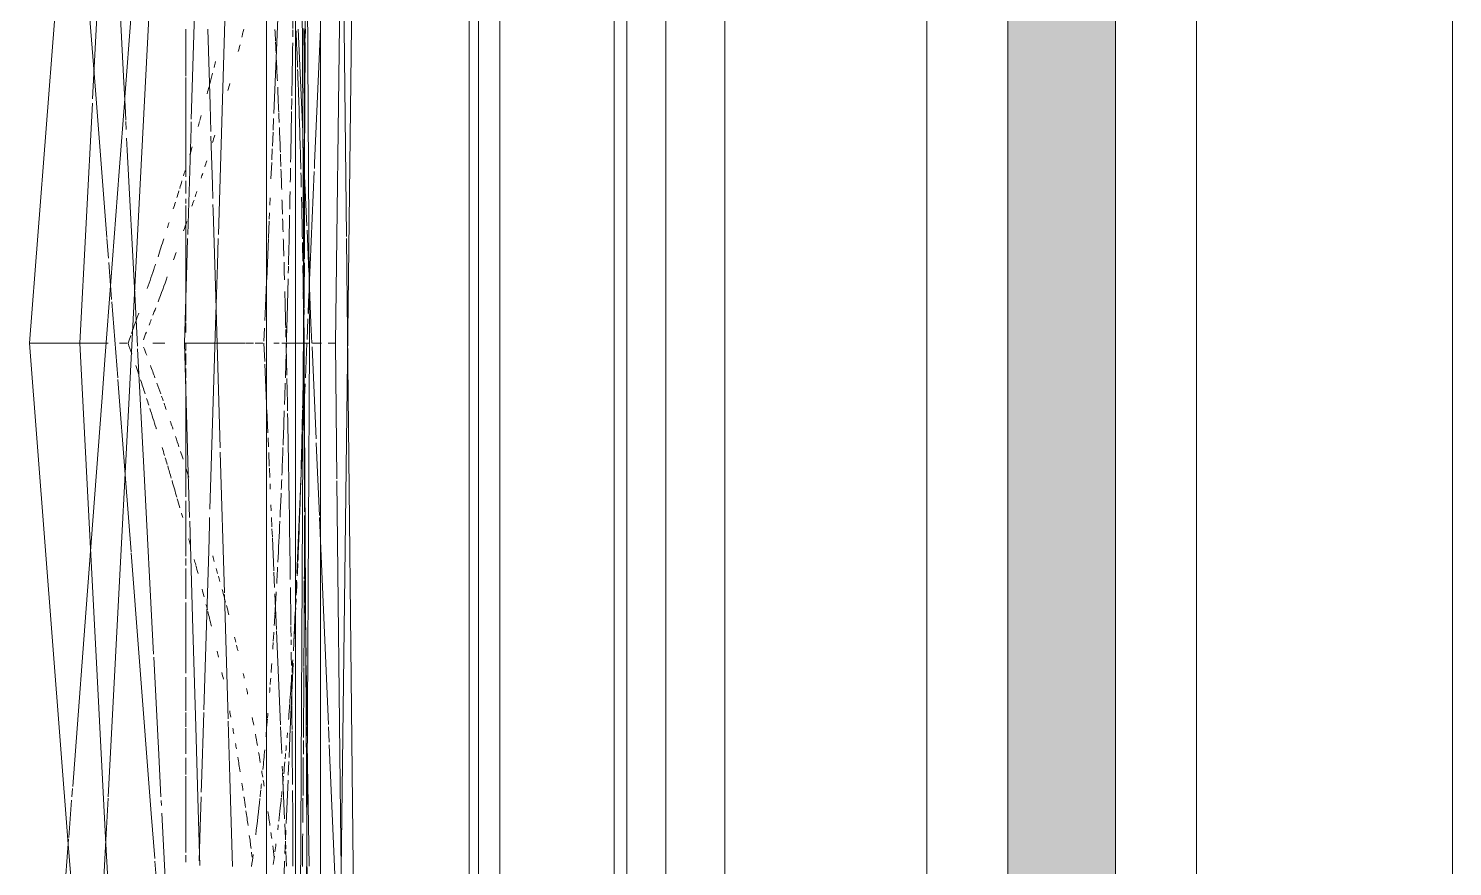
# Model space of a CAD drawing. Header units: inches. Extents: x -2349 to 1043, y -456 to 2193.
# Drawn here: x 992.5 to 1005.7, y 338.51 to 346.28 of the extents above; entities that cross this region are included whole.
import ezdxf

# ---------------------------------------------------------------- set-up
doc = ezdxf.new("R2010")
doc.units = ezdxf.units.IN
doc.header["$MEASUREMENT"] = 0
for name, color, linetype, lineweight in [('5033_00_7th-9th Floors_Updated_dwg', 8, 'Continuous', 9), ('A-GLAZ-CURT', 52, 'Continuous', 13), ('A-GLAZ-CWMG', 51, 'Continuous', 13), ('A-Shell', 7, 'Continuous', 9), ('A-WALL', 113, 'Continuous', 13), ('I-FURN', 30, 'Continuous', 9), ('I-WALL', 2, 'Continuous', 13)]:
    doc.layers.add(name, color=color, linetype=linetype, lineweight=lineweight)

# ---------------------------------------------------------------- blocks, each defined once
blk = doc.blocks.new('5033_00_7th-9th Floors_Updated_dwg-8585573-7TH FLOOR POWER _ SIGNAL')
at = {"layer": 'A-Shell'}
for p, q in [((993.954, 165.821), (993.954, 166.259)), ((993.954, 166.259), (993.954, 165.821)), ((993.954, 164.888), (993.954, 165.808)), ((993.954, 165.808), (993.954, 164.888)), ((993.954, 164.733), (993.954, 164.852)), ((993.954, 164.852), (993.954, 164.733)), ((993.954, 164.639), (993.954, 164.685)), ((993.954, 164.685), (993.954, 164.639)), ((993.954, 163.549), (993.954, 163.669)), ((993.954, 163.669), (993.954, 163.549)), ((993.954, 163.443), (993.954, 163.535)), ((993.954, 163.535), (993.954, 163.443)), ((993.954, 163.276), (993.954, 163.347)), ((993.954, 163.347), (993.954, 163.276)), ((993.954, 163.144), (993.954, 163.25)), ((993.954, 163.25), (993.954, 163.144)), ((993.954, 163.022), (993.954, 163.11)), ((993.954, 163.11), (993.954, 163.022)), ((993.954, 162.878), (993.954, 162.994)), ((993.954, 162.994), (993.954, 162.878)), ((993.954, 161.369), (993.954, 161.882)), ((993.954, 161.882), (993.954, 161.369)), ((993.954, 161.284), (993.954, 161.346)), ((993.954, 161.346), (993.954, 161.284)), ((993.954, 160.972), (993.954, 161.256)), ((993.954, 161.256), (993.954, 160.972)), ((993.954, 160.285), (993.954, 160.94)), ((993.954, 160.94), (993.954, 160.285)), ((993.954, 159.935), (993.954, 160.248)), ((993.954, 160.248), (993.954, 159.935)), ((993.954, 159.785), (993.954, 159.92)), ((993.954, 159.92), (993.954, 159.785)), ((993.954, 159.536), (993.954, 159.775)), ((993.954, 159.775), (993.954, 159.536)), ((993.954, 159.345), (993.954, 159.497)), ((993.954, 159.497), (993.954, 159.345)), ((993.954, 158.619), (993.954, 159.328)), ((993.954, 159.328), (993.954, 158.619)), ((993.954, 158.529), (993.954, 158.596)), ((993.954, 158.596), (993.954, 158.529))]:
    blk.add_line(p, q, dxfattribs=at)
at = {"layer": 'A-Shell', "flags": 128}
for points in [[(993.954, 163.671), (993.954, 164.468), (993.954, 164.623)], [(993.954, 164.623), (993.954, 164.468), (993.954, 163.671)], [(993.954, 161.919), (993.954, 162.158), (993.954, 162.794), (993.954, 162.85)], [(993.954, 162.85), (993.954, 162.794), (993.954, 162.158), (993.954, 161.919)]]:
    blk.add_lwpolyline(points, dxfattribs=at)
blk = doc.blocks.new('System Panel - Glazed-7824389-7TH FLOOR POWER _ SIGNAL')
at = {"layer": 'A-GLAZ-CURT', "lineweight": 9}
blk.add_hatch(color=7, dxfattribs=at).paths.add_polyline_path([(-29.25, -0.5), (29.25, -0.5), (29.25, 0.5), (-29.25, 0.5)], flags=0)
at = {"layer": 'A-GLAZ-CURT', "color": 8, "lineweight": 20}
for p, q in [((29.25, 0.5), (-29.25, 0.5)), ((-29.25, -0.5), (29.25, -0.5))]:
    blk.add_line(p, q, dxfattribs=at)
blk = doc.blocks.new('Rectangular Mullion - 1_5_ x 2_5_ rectangular SS-7796962-7TH FLOOR POWER _ SIGNAL')
at = {"layer": 'A-GLAZ-CWMG', "lineweight": 9}
for p, q in [((1000.829, -245.792), (1000.829, -304.292)), ((1003.329, -245.792), (1003.329, -304.292))]:
    blk.add_line(p, q, dxfattribs=at)
blk = doc.blocks.new('Walls 1 - Walls 1-7438491-7TH FLOOR POWER _ SIGNAL')
at = {"layer": 'A-WALL', "lineweight": 9}
for p, q in [((996.868, 298.776), (996.868, 435.47)), ((998.408, 435.457), (998.408, 298.789)), ((998.046, 435.249), (998.046, 298.776)), ((997.929, 435.186), (997.929, 298.776)), ((998.954, 434.474), (998.954, 299.772)), ((996.584, 401.097), (996.584, 334.633)), ((996.67, 401.097), (996.67, 334.633))]:
    blk.add_line(p, q, dxfattribs=at)
blk = doc.blocks.new('Curtains_and_Valance_14992 - Curtains_and_Valance_14992-7816730-7TH FLOOR POWER _ SIGNAL')
at = {"layer": 'I-FURN'}
for p, q in [((0.017, -24), (0.017, -43.283)), ((0.043, -43.276), (0.147, -24)), ((0.25, -24.44), (0.25, -43.232)), ((-0.25, -41.764), (-0.25, -25.783)), ((0.442, -28.884), (0.49, -33.263)), ((-1.912, -30.943), (-1.85, -31.748)), ((-1.577, -31.775), (-1.612, -31.111)), ((-0.774, -32.039), (-0.795, -31.337)), ((0.085, -32.287), (0.044, -31.337)), ((-1.85, -31.748), (-1.832, -31.985)), ((-1.56, -32.11), (-1.577, -31.775)), ((-1.832, -31.985), (-1.732, -33.272)), ((-0.767, -32.288), (-0.774, -32.039)), ((-1.556, -32.182), (-1.56, -32.11)), ((-1.552, -32.269), (-1.555, -32.196)), ((-1.542, -32.462), (-1.548, -32.348)), ((-0.752, -32.78), (-0.766, -32.331)), ((0.1, -32.632), (0.087, -32.317)), ((-1.472, -33.795), (-1.542, -32.462)), ((0.123, -33.164), (0.1, -32.635)), ((-0.748, -32.91), (-0.752, -32.78)), ((-0.745, -33.02), (-0.747, -32.965)), ((-0.722, -33.825), (-0.745, -33.02)), ((-1.732, -33.279), (-1.717, -33.463)), ((0.142, -33.592), (0.125, -33.204)), ((0.49, -33.279), (0.598, -43.163)), ((-1.714, -33.504), (-1.691, -33.8)), ((0.162, -34.065), (0.144, -33.653)), ((-1.691, -33.8), (-1.688, -33.845)), ((-1.45, -34.215), (-1.472, -33.795)), ((-1.686, -33.869), (-1.631, -34.574)), ((-0.712, -34.148), (-0.722, -33.825)), ((0.17, -34.25), (0.162, -34.067)), ((-0.68, -35.221), (-0.712, -34.148)), ((-1.447, -34.279), (-1.45, -34.215)), ((-1.388, -35.405), (-1.446, -34.305)), ((0.209, -35.139), (0.172, -34.285)), ((-1.63, -34.587), (-1.559, -35.51)), ((-0.641, -36.567), (-0.679, -35.261)), ((0.217, -35.315), (0.211, -35.175)), ((0.24, -35.85), (0.217, -35.315)), ((-1.559, -35.51), (-1.507, -36.186)), ((-1.298, -37.137), (-1.388, -35.405)), ((0.101, -36.175), (0.102, -35.869)), ((0.102, -35.869), (0.102, -35.85)), ((0.25, -36.085), (0.241, -35.869)), ((0.108, -36.657), (0.101, -36.175)), ((0.324, -37.787), (0.25, -36.085)), ((-1.506, -36.196), (-1.431, -37.164)), ((-0.606, -37.736), (-0.64, -36.582)), ((0.111, -36.832), (0.109, -36.686)), ((0.116, -37.153), (0.111, -36.832)), ((-1.431, -37.164), (-1.319, -38.614)), ((-1.256, -37.953), (-1.297, -37.164)), ((0.125, -37.794), (0.117, -37.242)), ((-0.59, -38.284), (-0.606, -37.756)), ((0.126, -37.893), (0.125, -37.811)), ((0.331, -37.952), (0.325, -37.811)), ((-1.253, -38.005), (-1.256, -37.953)), ((-1.23, -38.458), (-1.253, -38.005)), ((0.144, -39.102), (0.127, -37.961)), ((0.4, -39.53), (0.332, -37.977)), ((-0.566, -39.106), (-0.59, -38.284)), ((-1.225, -38.539), (-1.228, -38.494)), ((-1.319, -38.614), (-1.287, -39.032)), ((-1.184, -39.336), (-1.222, -38.612)), ((-1.285, -39.057), (-1.221, -39.881))]:
    blk.add_line(p, q, dxfattribs=at)
for points in [[(-0.173, -31.341), (-0.171, -31.377), (-0.169, -31.412), (-0.167, -31.448)], [(0.038, -31.692), (0.033, -31.579), (0.028, -31.466), (0.023, -31.353)], [(-0.167, -31.457), (-0.166, -31.476), (-0.165, -31.495), (-0.164, -31.514)], [(-0.164, -31.514), (-0.163, -31.529), (-0.163, -31.543), (-0.162, -31.558)], [(-0.16, -31.609), (-0.156, -31.678), (-0.153, -31.748), (-0.15, -31.818)], [(0.047, -31.95), (0.044, -31.871), (0.041, -31.791), (0.038, -31.712)], [(-0.147, -31.877), (-0.146, -31.905), (-0.145, -31.934), (-0.143, -31.962)], [(-0.143, -31.962), (-0.143, -31.97), (-0.143, -31.977), (-0.142, -31.985)], [(0.048, -31.985), (0.048, -31.973), (0.047, -31.962), (0.047, -31.95)], [(-0.142, -31.985), (-0.141, -32.026), (-0.139, -32.067), (-0.137, -32.108)], [(0.068, -32.637), (0.062, -32.421), (0.056, -32.203), (0.048, -31.985)], [(-0.137, -32.118), (-0.136, -32.147), (-0.134, -32.176), (-0.133, -32.205)], [(-0.131, -32.251), (-0.128, -32.327), (-0.125, -32.404), (-0.122, -32.48)], [(-0.122, -32.498), (-0.12, -32.536), (-0.119, -32.574), (-0.117, -32.612)], [(-0.117, -32.637), (-0.114, -32.7), (-0.112, -32.762), (-0.11, -32.825)], [(0.072, -32.804), (0.071, -32.76), (0.07, -32.716), (0.069, -32.672)], [(-0.107, -32.921), (-0.105, -32.966), (-0.104, -33.011), (-0.102, -33.055)], [(0.077, -33.015), (0.076, -32.975), (0.075, -32.936), (0.074, -32.896)], [(0.082, -33.282), (0.08, -33.194), (0.079, -33.105), (0.077, -33.017)], [(-0.101, -33.097), (-0.099, -33.137), (-0.098, -33.177), (-0.097, -33.218)], [(-0.095, -33.282), (-0.093, -33.336), (-0.092, -33.389), (-0.09, -33.443)], [(0.086, -33.491), (0.085, -33.433), (0.084, -33.375), (0.083, -33.317)], [(-0.088, -33.501), (-0.088, -33.52), (-0.087, -33.54), (-0.087, -33.559)], [(0.09, -33.763), (0.089, -33.686), (0.088, -33.608), (0.086, -33.531)], [(-0.087, -33.559), (-0.086, -33.594), (-0.085, -33.629), (-0.084, -33.664)], [(-0.081, -33.771), (-0.078, -33.884), (-0.075, -33.997), (-0.072, -34.109)], [(0.094, -34.156), (0.093, -34.028), (0.092, -33.9), (0.09, -33.771)], [(-0.072, -34.123), (-0.071, -34.147), (-0.071, -34.172), (-0.07, -34.196)], [(0.095, -34.2), (0.095, -34.186), (0.095, -34.171), (0.094, -34.156)], [(-0.069, -34.255), (-0.068, -34.301), (-0.067, -34.346), (-0.066, -34.392)], [(0.098, -34.633), (0.098, -34.507), (0.097, -34.382), (0.095, -34.255)], [(-0.066, -34.392), (-0.065, -34.444), (-0.063, -34.495), (-0.062, -34.547)], [(-0.062, -34.579), (-0.059, -34.679), (-0.057, -34.779), (-0.055, -34.879)], [(-0.055, -34.905), (-0.054, -34.936), (-0.054, -34.966), (-0.053, -34.997)], [(-0.053, -34.997), (-0.053, -35.013), (-0.052, -35.029), (-0.052, -35.046)], [(-0.052, -35.046), (-0.043, -35.52), (-0.036, -35.985), (-0.03, -36.443)], [(0.101, -36.118), (0.101, -36.029), (0.102, -35.939), (0.102, -35.85)], [(0.1, -36.437), (0.101, -36.331), (0.101, -36.224), (0.101, -36.118)], [(0.096, -37.249), (0.098, -36.988), (0.099, -36.723), (0.1, -36.456)], [(-0.029, -36.518), (-0.027, -36.635), (-0.026, -36.751), (-0.024, -36.866)], [(-0.024, -36.879), (-0.024, -36.911), (-0.023, -36.942), (-0.023, -36.973)], [(-0.023, -37.003), (-0.023, -37.018), (-0.022, -37.033), (-0.022, -37.048)], [(-0.021, -37.117), (-0.021, -37.158), (-0.02, -37.199), (-0.02, -37.24)], [(-0.019, -37.328), (-0.018, -37.423), (-0.017, -37.518), (-0.016, -37.612)], [(-0.016, -37.618), (-0.015, -37.681), (-0.015, -37.744), (-0.014, -37.807)], [(-0.014, -37.811), (-0.014, -37.819), (-0.014, -37.826), (-0.014, -37.834)], [(-0.014, -37.847), (-0.012, -38.015), (-0.011, -38.181), (-0.01, -38.345)], [(0.091, -38.065), (0.091, -38.022), (0.091, -37.98), (0.092, -37.937)], [(0.088, -38.448), (0.089, -38.331), (0.09, -38.213), (0.09, -38.094)], [(-0.009, -38.402), (-0.007, -38.639), (-0.006, -38.872), (-0.005, -39.103)], [(0.086, -38.696), (0.086, -38.621), (0.087, -38.546), (0.087, -38.471)], [(0.082, -39.107), (0.083, -39.006), (0.084, -38.905), (0.085, -38.803)]]:
    blk.add_open_spline(points, degree=3, dxfattribs=at)
for points, knots in [([(0.102, -35.817), (0.102, -35.544), (0.101, -35.16), (0.099, -34.771), (0.099, -34.662)], [-0.58214778, -0.58214778, -0.58214778, -0.58214778, -0.53846154, -0.52149508, -0.52149508, -0.52149508, -0.52149508]), ([(0.092, -37.909), (0.092, -37.882), (0.094, -37.668), (0.095, -37.451), (0.096, -37.26)], [-0.69685696, -0.69685696, -0.69685696, -0.69685696, -0.69230769, -0.66050428, -0.66050428, -0.66050428, -0.66050428])]:
    blk.add_open_spline(points, degree=3, knots=knots, dxfattribs=at)
blk = doc.blocks.new('Curtains_and_Valance_14992 - Curtains_and_Valance_14992-V34-7TH FLOOR POWER _ SIGNAL')
at = {"layer": 'I-FURN'}
for p, q in [((0.146, -23.755), (0.017, 0)), ((0.017, 0), (0.017, -23.783)), ((0.25, -4.94), (0.25, -23.732)), ((0.622, -5.006), (0.497, -15.165)), ((-0.25, -22.264), (-0.25, -6.283)), ((-0.697, -13.742), (-0.606, -10.761)), ((-1.457, -13.933), (-1.298, -10.894)), ((-1.507, -11.702), (-1.565, -12.47)), ((0.109, -11.921), (0.11, -11.837)), ((0.21, -12.738), (0.249, -11.837)), ((0.103, -13.085), (0.109, -11.962)), ((-1.566, -12.485), (-1.617, -13.16)), ((0.196, -13.077), (0.21, -12.74)), ((-1.617, -13.16), (-1.694, -14.18)), ((0.145, -14.242), (0.192, -13.16)), ((0.193, -13.132), (0.196, -13.077)), ((-0.706, -14.02), (-0.698, -13.779)), ((-1.472, -14.227), (-1.457, -13.933)), ((-0.72, -14.485), (-0.706, -14.02)), ((-1.694, -14.18), (-1.746, -14.866)), ((-1.529, -15.314), (-1.472, -14.227)), ((0.14, -14.364), (0.145, -14.263)), ((0.135, -14.476), (0.14, -14.364)), ((-0.76, -15.793), (-0.72, -14.485)), ((0.125, -14.717), (0.133, -14.524)), ((0.11, -15.074), (0.124, -14.75)), ((-1.746, -14.866), (-1.778, -15.295)), ((0.102, -15.252), (0.107, -15.128)), ((0.497, -15.165), (0.439, -19.886)), ((-1.778, -15.295), (-1.876, -16.6)), ((-1.559, -15.897), (-1.529, -15.314)), ((0.087, -15.601), (0.1, -15.299)), ((0.032, -16.888), (0.087, -15.601)), ((-0.775, -16.292), (-0.76, -15.793)), ((-1.575, -16.195), (-1.559, -15.897)), ((-1.584, -16.369), (-1.575, -16.195)), ((-1.719, -18.958), (-1.584, -16.372)), ((-0.78, -16.43), (-0.778, -16.369)), ((-0.787, -16.677), (-0.78, -16.434)), ((-1.876, -16.6), (-1.926, -17.253)), ((-0.832, -18.152), (-0.787, -16.677)), ((0.023, -17.089), (0.029, -16.948)), ((0.017, -17.227), (0.021, -17.13)), ((-1.926, -17.253), (-2.022, -18.533)), ((0.001, -17.606), (0.016, -17.243)), ((-0.034, -18.403), (-0.004, -17.721)), ((-0.854, -18.845), (-0.833, -18.177)), ((-0.042, -18.593), (-0.034, -18.403)), ((-2.022, -18.533), (-2.048, -18.864)), ((-0.049, -18.758), (-0.043, -18.631)), ((-2.05, -18.883), (-2.055, -18.958)), ((-0.856, -18.915), (-0.854, -18.845)), ((-0.068, -19.208), (-0.051, -18.804)), ((-2.058, -18.99), (-2.085, -19.338)), ((-1.74, -19.361), (-1.72, -18.972)), ((-0.866, -19.241), (-0.857, -18.958)), ((-0.875, -19.552), (-0.866, -19.241)), ((-0.075, -19.359), (-0.071, -19.268)), ((-2.086, -19.351), (-2.216, -21.015)), ((-1.864, -21.748), (-1.74, -19.361)), ((-0.08, -19.484), (-0.075, -19.375)), ((-0.088, -19.678), (-0.083, -19.556))]:
    blk.add_line(p, q, dxfattribs=at)
for points in [[(-0.004, -11.691), (-0.005, -11.738), (-0.005, -11.785), (-0.006, -11.833)], [(-0.006, -11.845), (-0.007, -11.866), (-0.007, -11.888), (-0.007, -11.909)], [(0.098, -12.06), (0.097, -11.984), (0.096, -11.908), (0.096, -11.832)], [(-0.008, -11.966), (-0.011, -12.129), (-0.013, -12.292), (-0.016, -12.456)], [(0.101, -12.606), (0.1, -12.424), (0.099, -12.243), (0.098, -12.063)], [(-0.016, -12.483), (-0.017, -12.517), (-0.017, -12.55), (-0.018, -12.584)], [(-0.018, -12.603), (-0.019, -12.63), (-0.019, -12.657), (-0.02, -12.684)], [(0.102, -12.8), (0.102, -12.744), (0.102, -12.688), (0.101, -12.633)], [(-0.02, -12.684), (-0.022, -12.812), (-0.024, -12.941), (-0.027, -13.071)], [(0.103, -13.407), (0.103, -13.215), (0.103, -13.025), (0.102, -12.835)], [(-0.028, -13.128), (-0.028, -13.171), (-0.029, -13.214), (-0.03, -13.257)], [(-0.032, -13.343), (-0.033, -13.398), (-0.034, -13.454), (-0.035, -13.509)], [(0.102, -13.878), (0.102, -13.721), (0.103, -13.564), (0.103, -13.408)], [(0.101, -13.97), (0.101, -13.94), (0.102, -13.909), (0.102, -13.879)], [(-0.047, -14.036), (-0.048, -14.058), (-0.048, -14.081), (-0.049, -14.103)], [(0.098, -14.423), (0.099, -14.284), (0.1, -14.145), (0.101, -14.007)], [(-0.05, -14.155), (-0.052, -14.259), (-0.055, -14.364), (-0.058, -14.469)], [(-0.058, -14.473), (-0.06, -14.563), (-0.063, -14.652), (-0.066, -14.742)], [(0.095, -14.675), (0.096, -14.624), (0.096, -14.574), (0.097, -14.523)], [(0.097, -14.518), (0.097, -14.492), (0.097, -14.466), (0.098, -14.439)], [(-0.066, -14.747), (-0.066, -14.772), (-0.067, -14.796), (-0.068, -14.821)], [(0.092, -14.928), (0.093, -14.867), (0.093, -14.806), (0.094, -14.746)], [(-0.069, -14.858), (-0.071, -14.929), (-0.073, -15), (-0.075, -15.072)], [(0.084, -15.354), (0.087, -15.228), (0.089, -15.102), (0.091, -14.976)], [(-0.077, -15.121), (-0.079, -15.187), (-0.081, -15.253), (-0.084, -15.32)], [(-0.086, -15.38), (-0.089, -15.485), (-0.093, -15.59), (-0.097, -15.696)], [(0.08, -15.561), (0.081, -15.496), (0.082, -15.432), (0.084, -15.368)], [(0.076, -15.715), (0.077, -15.666), (0.078, -15.617), (0.079, -15.569)], [(-0.098, -15.719), (-0.101, -15.805), (-0.105, -15.89), (-0.108, -15.976)], [(0.07, -15.92), (0.072, -15.853), (0.074, -15.786), (0.076, -15.719)], [(-0.11, -16.015), (-0.111, -16.046), (-0.112, -16.077), (-0.114, -16.108)], [(0.048, -16.584), (0.056, -16.387), (0.063, -16.189), (0.068, -15.993)], [(-0.115, -16.141), (-0.118, -16.216), (-0.122, -16.291), (-0.125, -16.366)], [(-0.127, -16.403), (-0.133, -16.53), (-0.139, -16.657), (-0.145, -16.784)], [(0.041, -16.774), (0.043, -16.712), (0.046, -16.65), (0.048, -16.587)], [(-0.148, -16.829), (-0.15, -16.879), (-0.153, -16.929), (-0.156, -16.979)], [(0.035, -16.908), (0.037, -16.87), (0.038, -16.832), (0.04, -16.794)], [(0.028, -17.068), (0.029, -17.034), (0.031, -16.999), (0.032, -16.965)], [(-0.16, -17.057), (-0.164, -17.126), (-0.168, -17.195), (-0.172, -17.263)], [(0.022, -17.176), (0.023, -17.158), (0.024, -17.14), (0.025, -17.122)], [(-0.172, -17.267), (-0.174, -17.301), (-0.177, -17.335), (-0.179, -17.369)], [(0.004, -17.505), (0.01, -17.405), (0.016, -17.306), (0.021, -17.207)], [(-0.189, -17.528), (-0.19, -17.549), (-0.192, -17.57), (-0.193, -17.59)], [(-0.014, -17.805), (-0.012, -17.766), (-0.009, -17.727), (-0.007, -17.688)], [(-0.202, -17.722), (-0.204, -17.751), (-0.206, -17.779), (-0.208, -17.807)], [(-0.219, -17.945), (-0.22, -17.961), (-0.221, -17.976), (-0.222, -17.992)], [(-0.212, -17.859), (-0.214, -17.879), (-0.215, -17.898), (-0.216, -17.917)], [(-0.035, -18.095), (-0.029, -18.013), (-0.023, -17.931), (-0.017, -17.85)], [(-0.238, -18.184), (-0.239, -18.2), (-0.24, -18.215), (-0.241, -18.23)], [(-0.046, -18.243), (-0.043, -18.196), (-0.039, -18.15), (-0.036, -18.104)], [(-0.252, -18.352), (-0.253, -18.368), (-0.255, -18.384), (-0.256, -18.401)], [(-0.242, -18.238), (-0.244, -18.26), (-0.246, -18.282), (-0.248, -18.303)], [(-0.071, -18.533), (-0.069, -18.517), (-0.068, -18.501), (-0.067, -18.484)], [(-0.06, -18.413), (-0.059, -18.397), (-0.058, -18.381), (-0.056, -18.365)], [(-0.267, -18.524), (-0.273, -18.584), (-0.278, -18.645), (-0.284, -18.706)], [(-0.078, -18.608), (-0.076, -18.591), (-0.074, -18.574), (-0.073, -18.556)], [(-0.09, -18.745), (-0.087, -18.709), (-0.084, -18.673), (-0.08, -18.636)], [(-0.298, -18.84), (-0.3, -18.856), (-0.301, -18.872), (-0.303, -18.888)], [(-0.1, -18.846), (-0.098, -18.82), (-0.095, -18.793), (-0.093, -18.767)], [(-0.312, -18.976), (-0.324, -19.088), (-0.337, -19.2), (-0.351, -19.312)], [(-0.304, -18.897), (-0.306, -18.917), (-0.308, -18.937), (-0.31, -18.958)], [(-0.112, -18.958), (-0.11, -18.942), (-0.109, -18.926), (-0.107, -18.91)], [(-0.137, -19.184), (-0.132, -19.143), (-0.128, -19.103), (-0.123, -19.063)], [(-0.147, -19.266), (-0.145, -19.25), (-0.143, -19.234), (-0.141, -19.219)], [(-0.172, -19.469), (-0.169, -19.445), (-0.166, -19.42), (-0.163, -19.396)], [(-0.374, -19.495), (-0.379, -19.532), (-0.384, -19.569), (-0.389, -19.606)], [(-0.188, -19.588), (-0.184, -19.562), (-0.181, -19.537), (-0.177, -19.511)]]:
    blk.add_open_spline(points, degree=3, dxfattribs=at)
for points, knots in [([(-0.036, -13.563), (-0.039, -13.697), (-0.043, -13.85), (-0.046, -14.004), (-0.047, -14.023)], [-0.72921441, -0.72921441, -0.72921441, -0.72921441, -0.7, -0.69578399, -0.69578399, -0.69578399, -0.69578399]), ([(-0.183, -17.432), (-0.184, -17.456), (-0.186, -17.484), (-0.188, -17.512), (-0.188, -17.516)], [-0.455024657, -0.455024657, -0.455024657, -0.455024657, -0.45, -0.449233137, -0.449233137, -0.449233137, -0.449233137]), ([(-0.123, -19.062), (-0.12, -19.032), (-0.117, -19.002), (-0.113, -18.971), (-0.113, -18.97)], [-0.656075482, -0.656075482, -0.656075482, -0.656075482, -0.65, -0.64982669, -0.64982669, -0.64982669, -0.64982669])]:
    blk.add_open_spline(points, degree=3, knots=knots, dxfattribs=at)
blk = doc.blocks.new('Curtains_and_Valance_14992 - Curtains_and_Valance_14992-V39-7TH FLOOR POWER _ SIGNAL')
at = {"layer": 'I-FURN'}
for p, q in [((0.147, -24), (0.017, 0)), ((0.017, 0), (0.017, -24)), ((0.25, -14.191), (0.25, -32.983)), ((-0.25, -31.515), (-0.25, -15.534)), ((-1.864, -21.735), (-1.72, -18.972)), ((0.445, -19.404), (0.389, -24)), ((-0.948, -21.922), (-0.918, -20.944)), ((-0.164, -21.433), (-0.145, -20.989)), ((-2.216, -21.015), (-2.449, -24)), ((-0.183, -21.871), (-0.164, -21.433)), ((-1.982, -24), (-1.866, -21.776)), ((-0.189, -22.026), (-0.185, -21.916)), ((-0.981, -22.994), (-0.95, -22.003)), ((-0.95, -22.003), (-0.948, -21.947)), ((-0.196, -22.173), (-0.19, -22.044)), ((-0.201, -22.301), (-0.197, -22.199)), ((-0.209, -22.477), (-0.202, -22.326)), ((-0.219, -22.721), (-0.216, -22.654)), ((-0.225, -22.851), (-0.222, -22.791)), ((-0.232, -23.023), (-0.226, -22.868)), ((-0.989, -23.27), (-0.982, -23.03)), ((-0.249, -23.409), (-0.233, -23.03)), ((-1.011, -24), (-0.989, -23.27)), ((-0.263, -23.729), (-0.25, -23.433)), ((-0.265, -23.792), (-0.263, -23.729)), ((-0.274, -23.981), (-0.268, -23.862)), ((-2.449, -24), (-2.089, -28.65)), ((-1.88, -25.964), (-1.982, -24)), ((-1.002, -24.325), (-1.011, -24)), ((-0.267, -24.17), (-0.274, -24)), ((0.017, -24), (0.147, -24)), ((0.017, -24), (0.017, -33.034)), ((0.147, -24), (0.017, -24)), ((0.098, -33.012), (0.147, -24)), ((0.389, -24), (0.402, -25.259)), ((-0.25, -24.562), (-0.266, -24.195)), ((-0.976, -25.206), (-1.002, -24.325)), ((-0.238, -24.834), (-0.248, -24.619)), ((-0.233, -24.963), (-0.236, -24.879)), ((-0.225, -25.141), (-0.23, -25.015)), ((-0.964, -25.619), (-0.976, -25.206)), ((-0.22, -25.248), (-0.224, -25.16)), ((-0.216, -25.356), (-0.218, -25.306)), ((0.402, -25.278), (0.436, -28.369)), ((-0.207, -25.556), (-0.209, -25.5)), ((-0.2, -25.705), (-0.204, -25.619)), ((-0.936, -26.55), (-0.963, -25.652)), ((-0.196, -25.798), (-0.2, -25.724)), ((-0.183, -26.113), (-0.196, -25.806)), ((-1.825, -27.025), (-1.88, -25.964)), ((-0.176, -26.267), (-0.182, -26.125)), ((-0.159, -26.656), (-0.173, -26.325)), ((-0.906, -27.561), (-0.936, -26.55)), ((-0.121, -27.542), (-0.159, -26.668)), ((-1.74, -28.649), (-1.825, -27.025)), ((-0.884, -28.324), (-0.906, -27.561)), ((-0.109, -27.806), (-0.12, -27.561)), ((-0.102, -27.974), (-0.104, -27.924)), ((-0.083, -28.415), (-0.101, -27.984)), ((-0.868, -28.847), (-0.884, -28.324)), ((0.436, -28.369), (0.466, -31.135)), ((-0.075, -28.593), (-0.081, -28.46)), ((-2.089, -28.65), (-2.027, -29.461)), ((-1.612, -31.111), (-1.74, -28.649)), ((-0.071, -28.691), (-0.074, -28.621)), ((-0.064, -28.854), (-0.07, -28.718))]:
    blk.add_line(p, q, dxfattribs=at)
for points in [[(-0.479, -21.162), (-0.476, -21.152), (-0.474, -21.142), (-0.472, -21.132)], [(-0.472, -21.132), (-0.468, -21.118), (-0.465, -21.103), (-0.461, -21.088)], [(-0.512, -21.296), (-0.507, -21.275), (-0.501, -21.255), (-0.496, -21.234)], [(-0.723, -21.389), (-0.728, -21.407), (-0.733, -21.425), (-0.737, -21.444)], [(-0.751, -21.498), (-0.759, -21.53), (-0.768, -21.563), (-0.776, -21.595)], [(-0.783, -21.623), (-0.789, -21.644), (-0.795, -21.665), (-0.801, -21.687)], [(-0.608, -21.656), (-0.602, -21.635), (-0.596, -21.613), (-0.59, -21.591)], [(-0.856, -21.888), (-0.86, -21.904), (-0.865, -21.92), (-0.869, -21.936)], [(-0.872, -21.946), (-0.877, -21.961), (-0.881, -21.976), (-0.885, -21.991)], [(-0.94, -22.18), (-0.947, -22.204), (-0.954, -22.229), (-0.962, -22.253)], [(-0.752, -22.14), (-0.745, -22.117), (-0.738, -22.095), (-0.731, -22.072)], [(-0.823, -22.365), (-0.817, -22.347), (-0.811, -22.329), (-0.805, -22.311)], [(-1.005, -22.399), (-1.011, -22.416), (-1.016, -22.433), (-1.021, -22.45)], [(-0.857, -22.471), (-0.852, -22.455), (-0.846, -22.439), (-0.841, -22.423)], [(-1.035, -22.495), (-1.042, -22.519), (-1.049, -22.543), (-1.056, -22.566)], [(-1.096, -22.693), (-1.102, -22.713), (-1.108, -22.733), (-1.115, -22.754)], [(-1.063, -22.587), (-1.069, -22.608), (-1.076, -22.629), (-1.082, -22.651)], [(-0.942, -22.729), (-0.936, -22.711), (-0.929, -22.692), (-0.923, -22.674)], [(-0.913, -22.644), (-0.908, -22.627), (-0.902, -22.61), (-0.897, -22.593)], [(-1.155, -22.883), (-1.16, -22.899), (-1.165, -22.914), (-1.17, -22.93)], [(-1.02, -22.96), (-1.01, -22.93), (-1, -22.9), (-0.989, -22.871)], [(-1.203, -23.032), (-1.221, -23.088), (-1.239, -23.143), (-1.257, -23.199)], [(-1.114, -23.229), (-1.106, -23.205), (-1.097, -23.182), (-1.089, -23.159)], [(-1.257, -23.618), (-1.228, -23.541), (-1.199, -23.464), (-1.171, -23.387)], [(-1.452, -23.769), (-1.463, -23.8), (-1.474, -23.83), (-1.485, -23.861)], [(-1.435, -23.722), (-1.441, -23.737), (-1.446, -23.753), (-1.452, -23.769)], [(-1.304, -23.742), (-1.296, -23.72), (-1.287, -23.697), (-1.278, -23.674)], [(-1.485, -23.861), (-1.491, -23.878), (-1.497, -23.895), (-1.503, -23.912)], [(-1.393, -23.97), (-1.383, -23.946), (-1.374, -23.922), (-1.365, -23.898)], [(-1.339, -23.833), (-1.333, -23.816), (-1.326, -23.798), (-1.319, -23.781)], [(-2.315, -24), (-2.366, -24), (-2.405, -24), (-2.428, -24)], [(-2.428, -24), (-2.405, -24), (-2.367, -24), (-2.316, -24)], [(-1.971, -24), (-2.103, -24), (-2.221, -24), (-2.308, -24)], [(-2.308, -24), (-2.221, -24), (-2.106, -24), (-1.976, -24)], [(-1.963, -24), (-2.028, -24), (-1.92, -24), (-1.72, -24)], [(-1.72, -24), (-1.919, -24), (-2.028, -24), (-1.963, -24)], [(-1.837, -24), (-1.873, -24), (-1.907, -24), (-1.94, -24)], [(-1.94, -24), (-1.907, -24), (-1.873, -24), (-1.837, -24)], [(-1.834, -24), (-1.867, -24), (-1.9, -24), (-1.932, -24)], [(-1.932, -24), (-1.9, -24), (-1.868, -24), (-1.835, -24)], [(-1.931, -24), (-1.901, -24), (-1.87, -24), (-1.839, -24)], [(-1.838, -24), (-1.87, -24), (-1.901, -24), (-1.931, -24)], [(-1.927, -24), (-1.898, -24), (-1.868, -24), (-1.837, -24)], [(-1.837, -24), (-1.868, -24), (-1.898, -24), (-1.927, -24)], [(-1.732, -24), (-1.784, -24), (-1.83, -24), (-1.867, -24)], [(-1.867, -24), (-1.83, -24), (-1.784, -24), (-1.732, -24)], [(-1.838, -24), (-1.8, -24), (-1.762, -24), (-1.723, -24)], [(-1.723, -24), (-1.762, -24), (-1.8, -24), (-1.838, -24)], [(-1.837, -24), (-1.801, -24), (-1.763, -24), (-1.726, -24)], [(-1.726, -24), (-1.763, -24), (-1.801, -24), (-1.837, -24)], [(-1.721, -24), (-1.755, -24), (-1.789, -24), (-1.823, -24)], [(-1.823, -24), (-1.789, -24), (-1.755, -24), (-1.721, -24)], [(-1.724, -24), (-1.749, -24), (-1.773, -24), (-1.797, -24)], [(-1.797, -24), (-1.773, -24), (-1.749, -24), (-1.724, -24)], [(-1.553, -24), (-1.574, -24), (-1.594, -24), (-1.614, -24)], [(-1.614, -24), (-1.594, -24), (-1.574, -24), (-1.553, -24)], [(-1.61, -24), (-1.59, -24), (-1.57, -24), (-1.549, -24)], [(-1.549, -24), (-1.57, -24), (-1.59, -24), (-1.61, -24)], [(-1.547, -24), (-1.566, -24), (-1.585, -24), (-1.604, -24)], [(-1.604, -24), (-1.585, -24), (-1.566, -24), (-1.547, -24)], [(-1.601, -24), (-1.581, -24), (-1.562, -24), (-1.542, -24)], [(-1.542, -24), (-1.562, -24), (-1.581, -24), (-1.601, -24)], [(-1.6, -24), (-1.583, -24), (-1.565, -24), (-1.547, -24)], [(-1.547, -24), (-1.565, -24), (-1.583, -24), (-1.6, -24)], [(-1.599, -24), (-1.58, -24), (-1.561, -24), (-1.542, -24)], [(-1.542, -24), (-1.561, -24), (-1.58, -24), (-1.599, -24)], [(-1.543, -24), (-1.559, -24), (-1.575, -24), (-1.59, -24)], [(-1.59, -24), (-1.575, -24), (-1.559, -24), (-1.543, -24)], [(-1.51, -23.931), (-1.518, -23.954), (-1.527, -23.977), (-1.535, -24)], [(-1.535, -24), (-1.524, -24.033), (-1.512, -24.066), (-1.501, -24.099)], [(-1.362, -24.113), (-1.372, -24.087), (-1.381, -24.062), (-1.391, -24.037)], [(-1.278, -24), (-1.286, -24), (-1.295, -24), (-1.304, -24)], [(-1.304, -24), (-1.295, -24), (-1.286, -24), (-1.278, -24)], [(-1.233, -24), (-1.249, -24), (-1.265, -24), (-1.281, -24)], [(-1.281, -24), (-1.265, -24), (-1.249, -24), (-1.233, -24)], [(-1.253, -24), (-1.236, -24), (-1.218, -24), (-1.201, -24)], [(-1.201, -24), (-1.218, -24), (-1.236, -24), (-1.253, -24)], [(-1.249, -24), (-1.234, -24), (-1.218, -24), (-1.203, -24)], [(-1.203, -24), (-1.218, -24), (-1.234, -24), (-1.249, -24)], [(-1.195, -24), (-1.212, -24), (-1.228, -24), (-1.245, -24)], [(-1.245, -24), (-1.228, -24), (-1.212, -24), (-1.195, -24)], [(-1.243, -24), (-1.227, -24), (-1.211, -24), (-1.195, -24)], [(-1.195, -24), (-1.211, -24), (-1.227, -24), (-1.243, -24)], [(-1.195, -24), (-1.211, -24), (-1.227, -24), (-1.243, -24)], [(-1.243, -24), (-1.227, -24), (-1.211, -24), (-1.195, -24)], [(-1.006, -24), (-1.037, -24), (-0.781, -24), (-0.467, -24)], [(-0.621, -24), (-0.934, -24), (-1.037, -24), (-1.006, -24)], [(-0.82, -24), (-0.875, -24), (-0.891, -24), (-0.876, -24)], [(-0.876, -24), (-0.891, -24), (-0.809, -24), (-0.686, -24)], [(-0.876, -24), (-0.869, -24), (-0.853, -24), (-0.83, -24)], [(-0.83, -24), (-0.853, -24), (-0.848, -24), (-0.823, -24)], [(-0.7, -24), (-0.747, -24), (-0.784, -24), (-0.812, -24)], [(-0.812, -24), (-0.784, -24), (-0.729, -24), (-0.659, -24)], [(-0.798, -24), (-0.782, -24), (-0.762, -24), (-0.741, -24)], [(-0.741, -24), (-0.762, -24), (-0.774, -24), (-0.778, -24)], [(-0.62, -24), (-0.604, -24), (-0.586, -24), (-0.566, -24)], [(-0.569, -24), (-0.587, -24), (-0.604, -24), (-0.62, -24)], [(-0.526, -24), (-0.544, -24), (-0.56, -24), (-0.576, -24)], [(-0.576, -24), (-0.56, -24), (-0.542, -24), (-0.523, -24)], [(-0.516, -24), (-0.491, -24), (-0.469, -24), (-0.452, -24)], [(-0.452, -24), (-0.469, -24), (-0.491, -24), (-0.516, -24)], [(-0.451, -24), (-0.465, -24), (-0.482, -24), (-0.502, -24)], [(-0.502, -24), (-0.482, -24), (-0.465, -24), (-0.451, -24)], [(-0.475, -24), (-0.481, -24), (-0.486, -24), (-0.491, -24)], [(-0.491, -24), (-0.486, -24), (-0.48, -24), (-0.475, -24)], [(-0.489, -24), (-0.483, -24), (-0.477, -24), (-0.471, -24)], [(-0.471, -24), (-0.477, -24), (-0.483, -24), (-0.489, -24)], [(-0.474, -24), (-0.471, -24), (-0.468, -24), (-0.466, -24)], [(-0.466, -24), (-0.468, -24), (-0.471, -24), (-0.473, -24)], [(-0.447, -24), (-0.423, -24), (-0.398, -24), (-0.37, -24)], [(-0.374, -24), (-0.399, -24), (-0.423, -24), (-0.447, -24)], [(-0.381, -24), (-0.403, -24), (-0.424, -24), (-0.444, -24)], [(-0.444, -24), (-0.424, -24), (-0.401, -24), (-0.377, -24)], [(-0.405, -24), (-0.405, -24), (-0.405, -24), (-0.405, -24)], [(-0.405, -24), (-0.405, -24), (-0.405, -24), (-0.405, -24)], [(-0.288, -24), (-0.311, -24), (-0.334, -24), (-0.355, -24)], [(-0.355, -24), (-0.334, -24), (-0.31, -24), (-0.285, -24)], [(-0.345, -24), (-0.326, -24), (-0.306, -24), (-0.285, -24)], [(-0.287, -24), (-0.307, -24), (-0.326, -24), (-0.345, -24)], [(-0.274, -24), (-0.274, -24), (-0.275, -24), (-0.275, -24)], [(-0.275, -24), (-0.275, -24), (-0.274, -24), (-0.274, -24)], [(-0.133, -24), (-0.15, -24), (-0.167, -24), (-0.183, -24)], [(-0.183, -24), (-0.167, -24), (-0.15, -24), (-0.132, -24)], [(-0.109, -24), (-0.096, -24), (-0.083, -24), (-0.071, -24)], [(-0.071, -24), (-0.083, -24), (-0.095, -24), (-0.107, -24)], [(-0.106, -24), (-0.091, -24), (-0.076, -24), (-0.061, -24)], [(-0.061, -24), (-0.076, -24), (-0.091, -24), (-0.106, -24)], [(-0.079, -24), (-0.05, -24), (-0.02, -24), (0.01, -24)], [(0.01, -24), (-0.021, -24), (-0.05, -24), (-0.079, -24)], [(-0.05, -24), (-0.057, -24), (-0.064, -24), (-0.071, -24)], [(-0.071, -24), (-0.064, -24), (-0.057, -24), (-0.05, -24)], [(0.086, -24), (0.059, -24), (0.032, -24), (0.007, -24)], [(0.007, -24), (0.032, -24), (0.059, -24), (0.086, -24)], [(0.147, -24), (0.128, -24), (0.11, -24), (0.092, -24)], [(0.092, -24), (0.11, -24), (0.128, -24), (0.147, -24)], [(0.224, -24), (0.209, -24), (0.192, -24), (0.175, -24)], [(0.177, -24), (0.193, -24), (0.209, -24), (0.224, -24)], [(0.224, -24), (0.212, -24), (0.197, -24), (0.178, -24)], [(0.181, -24), (0.198, -24), (0.212, -24), (0.224, -24)], [(0.184, -24), (0.207, -24), (0.223, -24), (0.234, -24)], [(0.236, -24), (0.224, -24), (0.207, -24), (0.184, -24)], [(0.258, -24), (0.258, -24), (0.246, -24), (0.225, -24)], [(0.231, -24), (0.249, -24), (0.258, -24), (0.258, -24)], [(0.254, -24), (0.257, -24), (0.258, -24), (0.257, -24)], [(0.258, -24), (0.258, -24), (0.257, -24), (0.254, -24)], [(0.384, -24), (0.398, -24), (0.371, -24), (0.322, -24)], [(0.338, -24), (0.379, -24), (0.398, -24), (0.384, -24)], [(-1.464, -24.207), (-1.455, -24.233), (-1.447, -24.258), (-1.438, -24.284)], [(-1.285, -24.322), (-1.299, -24.284), (-1.313, -24.246), (-1.328, -24.207)], [(-1.419, -24.342), (-1.405, -24.385), (-1.391, -24.427), (-1.377, -24.47)], [(-1.232, -24.471), (-1.243, -24.438), (-1.255, -24.406), (-1.267, -24.373)], [(-1.363, -24.513), (-1.356, -24.534), (-1.349, -24.555), (-1.342, -24.576)], [(-1.209, -24.536), (-1.214, -24.521), (-1.219, -24.507), (-1.224, -24.492)], [(-1.181, -24.616), (-1.188, -24.597), (-1.194, -24.577), (-1.201, -24.558)], [(-1.063, -24.963), (-1.074, -24.931), (-1.084, -24.899), (-1.095, -24.867)], [(-1.219, -24.97), (-1.211, -24.994), (-1.204, -25.019), (-1.196, -25.044)], [(-1.19, -25.064), (-1.184, -25.085), (-1.178, -25.106), (-1.171, -25.127)], [(-1.025, -25.077), (-1.033, -25.053), (-1.041, -25.03), (-1.049, -25.006)], [(-1.167, -25.14), (-1.156, -25.178), (-1.145, -25.216), (-1.134, -25.254)], [(-0.972, -25.245), (-0.98, -25.219), (-0.988, -25.193), (-0.996, -25.168)], [(-1.127, -25.276), (-1.112, -25.328), (-1.097, -25.379), (-1.082, -25.43)], [(-1.078, -25.444), (-1.07, -25.472), (-1.062, -25.501), (-1.054, -25.529)], [(-1.039, -25.579), (-1.036, -25.593), (-1.032, -25.606), (-1.028, -25.619)], [(-0.973, -25.815), (-0.968, -25.833), (-0.964, -25.851), (-0.959, -25.868)], [(-0.921, -26.007), (-0.916, -26.024), (-0.912, -26.041), (-0.907, -26.058)], [(-0.735, -26.026), (-0.74, -26.009), (-0.745, -25.992), (-0.75, -25.975)], [(-0.906, -26.064), (-0.899, -26.089), (-0.893, -26.113), (-0.886, -26.138)], [(-0.704, -26.137), (-0.708, -26.122), (-0.712, -26.106), (-0.717, -26.091)], [(-0.848, -26.284), (-0.842, -26.307), (-0.836, -26.33), (-0.83, -26.354)], [(-0.683, -26.211), (-0.687, -26.195), (-0.692, -26.178), (-0.697, -26.162)], [(-0.812, -26.426), (-0.807, -26.443), (-0.803, -26.459), (-0.799, -26.475)], [(-0.795, -26.491), (-0.79, -26.512), (-0.785, -26.532), (-0.78, -26.553)], [(-0.599, -26.521), (-0.607, -26.492), (-0.614, -26.463), (-0.622, -26.434)], [(-0.78, -26.553), (-0.774, -26.577), (-0.768, -26.601), (-0.762, -26.625)], [(-0.535, -26.776), (-0.539, -26.759), (-0.543, -26.743), (-0.547, -26.727)], [(-0.515, -26.856), (-0.52, -26.838), (-0.524, -26.821), (-0.528, -26.803)], [(-0.707, -26.859), (-0.703, -26.877), (-0.699, -26.895), (-0.695, -26.913)], [(-0.664, -27.055), (-0.66, -27.076), (-0.655, -27.098), (-0.651, -27.119)], [(-0.457, -27.11), (-0.46, -27.095), (-0.464, -27.08), (-0.467, -27.065)], [(-0.426, -27.256), (-0.429, -27.239), (-0.433, -27.222), (-0.437, -27.204)], [(-0.592, -27.413), (-0.589, -27.432), (-0.585, -27.451), (-0.582, -27.47)], [(-0.369, -27.544), (-0.374, -27.52), (-0.378, -27.496), (-0.383, -27.472)], [(-0.563, -27.572), (-0.56, -27.59), (-0.557, -27.608), (-0.554, -27.626)], [(-0.538, -27.715), (-0.535, -27.731), (-0.533, -27.747), (-0.53, -27.763)], [(-0.335, -27.732), (-0.341, -27.698), (-0.347, -27.663), (-0.353, -27.628)], [(-0.517, -27.842), (-0.51, -27.887), (-0.502, -27.932), (-0.495, -27.977)], [(-0.308, -27.89), (-0.313, -27.859), (-0.318, -27.828), (-0.324, -27.798)], [(-0.286, -28.027), (-0.289, -28.008), (-0.292, -27.988), (-0.295, -27.969)], [(-0.479, -28.083), (-0.475, -28.105), (-0.472, -28.128), (-0.469, -28.151)], [(-0.273, -28.11), (-0.275, -28.091), (-0.278, -28.073), (-0.281, -28.055)], [(-0.46, -28.209), (-0.46, -28.211), (-0.459, -28.213), (-0.459, -28.215)], [(-0.459, -28.215), (-0.454, -28.246), (-0.45, -28.276), (-0.446, -28.307)], [(-0.441, -28.34), (-0.435, -28.385), (-0.428, -28.43), (-0.422, -28.475)], [(-0.219, -28.476), (-0.225, -28.433), (-0.231, -28.389), (-0.237, -28.345)], [(-0.41, -28.567), (-0.404, -28.607), (-0.399, -28.648), (-0.394, -28.689)], [(-0.202, -28.595), (-0.205, -28.577), (-0.207, -28.559), (-0.21, -28.541)], [(-0.39, -28.724), (-0.388, -28.739), (-0.386, -28.754), (-0.384, -28.77)], [(-0.18, -28.771), (-0.184, -28.735), (-0.189, -28.699), (-0.193, -28.663)]]:
    blk.add_open_spline(points, degree=3, dxfattribs=at)
for points, knots in [([(-1.28, -23.269), (-1.283, -23.277), (-1.308, -23.353), (-1.334, -23.428), (-1.357, -23.495)], [-0.05178765, -0.05178765, -0.05178765, -0.05178765, -0.05, -0.03579955, -0.03579955, -0.03579955, -0.03579955]), ([(-1.968, -24), (-2.175, -24), (-2.442, -24), (-2.459, -24), (-2.437, -24)], [1.8269378, 1.8269378, 1.8269378, 1.8269378, 1.922507, 1.9815107, 1.9815107, 1.9815107, 1.9815107]), ([(-2.436, -24), (-2.458, -24), (-2.443, -24), (-2.175, -24), (-1.968, -24)], [0.7795851, 0.7795851, 0.7795851, 0.7795851, 0.8385889, 0.9341581, 0.9341581, 0.9341581, 0.9341581]), ([(-1.976, -24), (-2.117, -24), (-2.472, -24), (-2.24, -24), (-1.98, -24)], [1.8492957, 1.8492957, 1.8492957, 1.8492957, 1.922507, 2.0886194, 2.0886194, 2.0886194, 2.0886194]), ([(-1.967, -24), (-2.228, -24), (-2.475, -24), (-2.117, -24), (-1.976, -24)], [0.6724764, 0.6724764, 0.6724764, 0.6724764, 0.8385889, 0.9118002, 0.9118002, 0.9118002, 0.9118002]), ([(-1.867, -24), (-1.874, -24), (-1.911, -24), (-1.938, -24), (-1.953, -24)], [1.44574809, 1.44574809, 1.44574809, 1.44574809, 1.45035307, 1.47060829, 1.47060829, 1.47060829, 1.47060829]), ([(-1.953, -24), (-1.937, -24), (-1.911, -24), (-1.874, -24), (-1.867, -24)], [1.29048758, 1.29048758, 1.29048758, 1.29048758, 1.31074279, 1.31534778, 1.31534778, 1.31534778, 1.31534778]), ([(-1.741, -24), (-1.871, -24), (-1.9, -24), (-1.756, -24), (-1.755, -24)], [1.2098701, 1.2098701, 1.2098701, 1.2098701, 1.3107428, 1.3112692, 1.3112692, 1.3112692, 1.3112692]), ([(-1.755, -24), (-1.756, -24), (-1.9, -24), (-1.872, -24), (-1.742, -24)], [1.4498267, 1.4498267, 1.4498267, 1.4498267, 1.4503531, 1.5512258, 1.5512258, 1.5512258, 1.5512258]), ([(-1.543, -24), (-1.553, -24), (-1.571, -24), (-1.59, -24), (-1.598, -24)], [0.56678981, 0.56678981, 0.56678981, 0.56678981, 0.57263355, 0.57723978, 0.57723978, 0.57723978, 0.57723978]), ([(-1.598, -24), (-1.59, -24), (-1.571, -24), (-1.553, -24), (-1.542, -24)], [2.18385609, 2.18385609, 2.18385609, 2.18385609, 2.18846232, 2.19430606, 2.19430606, 2.19430606, 2.19430606]), ([(0.236, -24), (0.228, -24), (0.214, -24), (0.199, -24), (0.192, -24)], [0.92292435, 0.92292435, 0.92292435, 0.92292435, 0.92855032, 0.93308434, 0.93308434, 0.93308434, 0.93308434]), ([(0.192, -24), (0.199, -24), (0.214, -24), (0.228, -24), (0.235, -24)], [1.82801153, 1.82801153, 1.82801153, 1.82801153, 1.83254554, 1.83817152, 1.83817152, 1.83817152, 1.83817152]), ([(-1.333, -24.606), (-1.313, -24.667), (-1.293, -24.73), (-1.273, -24.793), (-1.272, -24.797)], [-0.970346363, -0.970346363, -0.970346363, -0.970346363, -0.961538462, -0.961079653, -0.961079653, -0.961079653, -0.961079653]), ([(-1.118, -24.798), (-1.12, -24.792), (-1.128, -24.768), (-1.137, -24.743), (-1.143, -24.724)], [-0.039307815, -0.039307815, -0.039307815, -0.039307815, -0.038461538, -0.03568738, -0.03568738, -0.03568738, -0.03568738]), ([(-0.63, -26.404), (-0.634, -26.39), (-0.645, -26.351), (-0.655, -26.311), (-0.662, -26.286)], [-0.117436479, -0.117436479, -0.117436479, -0.117436479, -0.115384615, -0.111718334, -0.111718334, -0.111718334, -0.111718334])]:
    blk.add_open_spline(points, degree=3, knots=knots, dxfattribs=at)

msp = doc.modelspace()

# ---------------------------------------------------------------- linework, layer by layer
at = {"layer": 'I-WALL', "lineweight": 9}
msp.add_line((1005.704, 1677.045), (1005.704, -450.911), dxfattribs=at)

# ---------------------------------------------------------------- block references
at = {"layer": '5033_00_7th-9th Floors_Updated_dwg', "color": 7}
msp.add_blockref('5033_00_7th-9th Floors_Updated_dwg-8585573-7TH FLOOR POWER _ SIGNAL', (0, 180.019), dxfattribs=at)
at = {"layer": 'A-GLAZ-CURT', "lineweight": 9, "rotation": 89.99999999999991}
msp.add_blockref('System Panel - Glazed-7824389-7TH FLOOR POWER _ SIGNAL', (1002.079, 336.958), dxfattribs=at)
at = {"layer": 'A-GLAZ-CWMG', "lineweight": 9}
msp.add_blockref('Rectangular Mullion - 1_5_ x 2_5_ rectangular SS-7796962-7TH FLOOR POWER _ SIGNAL', (0, 612), dxfattribs=at)
at = {"layer": 'A-WALL', "lineweight": 9}
msp.add_blockref('Walls 1 - Walls 1-7438491-7TH FLOOR POWER _ SIGNAL', (0, 0), dxfattribs=at)
at = {"layer": 'I-FURN'}
for name, p in [('Curtains_and_Valance_14992 - Curtains_and_Valance_14992-7816730-7TH FLOOR POWER _ SIGNAL', (994.954, 377.615)), ('Curtains_and_Valance_14992 - Curtains_and_Valance_14992-V39-7TH FLOOR POWER _ SIGNAL', (994.954, 367.365)), ('Curtains_and_Valance_14992 - Curtains_and_Valance_14992-V34-7TH FLOOR POWER _ SIGNAL', (994.954, 358.115))]:
    msp.add_blockref(name, p, dxfattribs=at)

doc.saveas('drawing.dxf')
